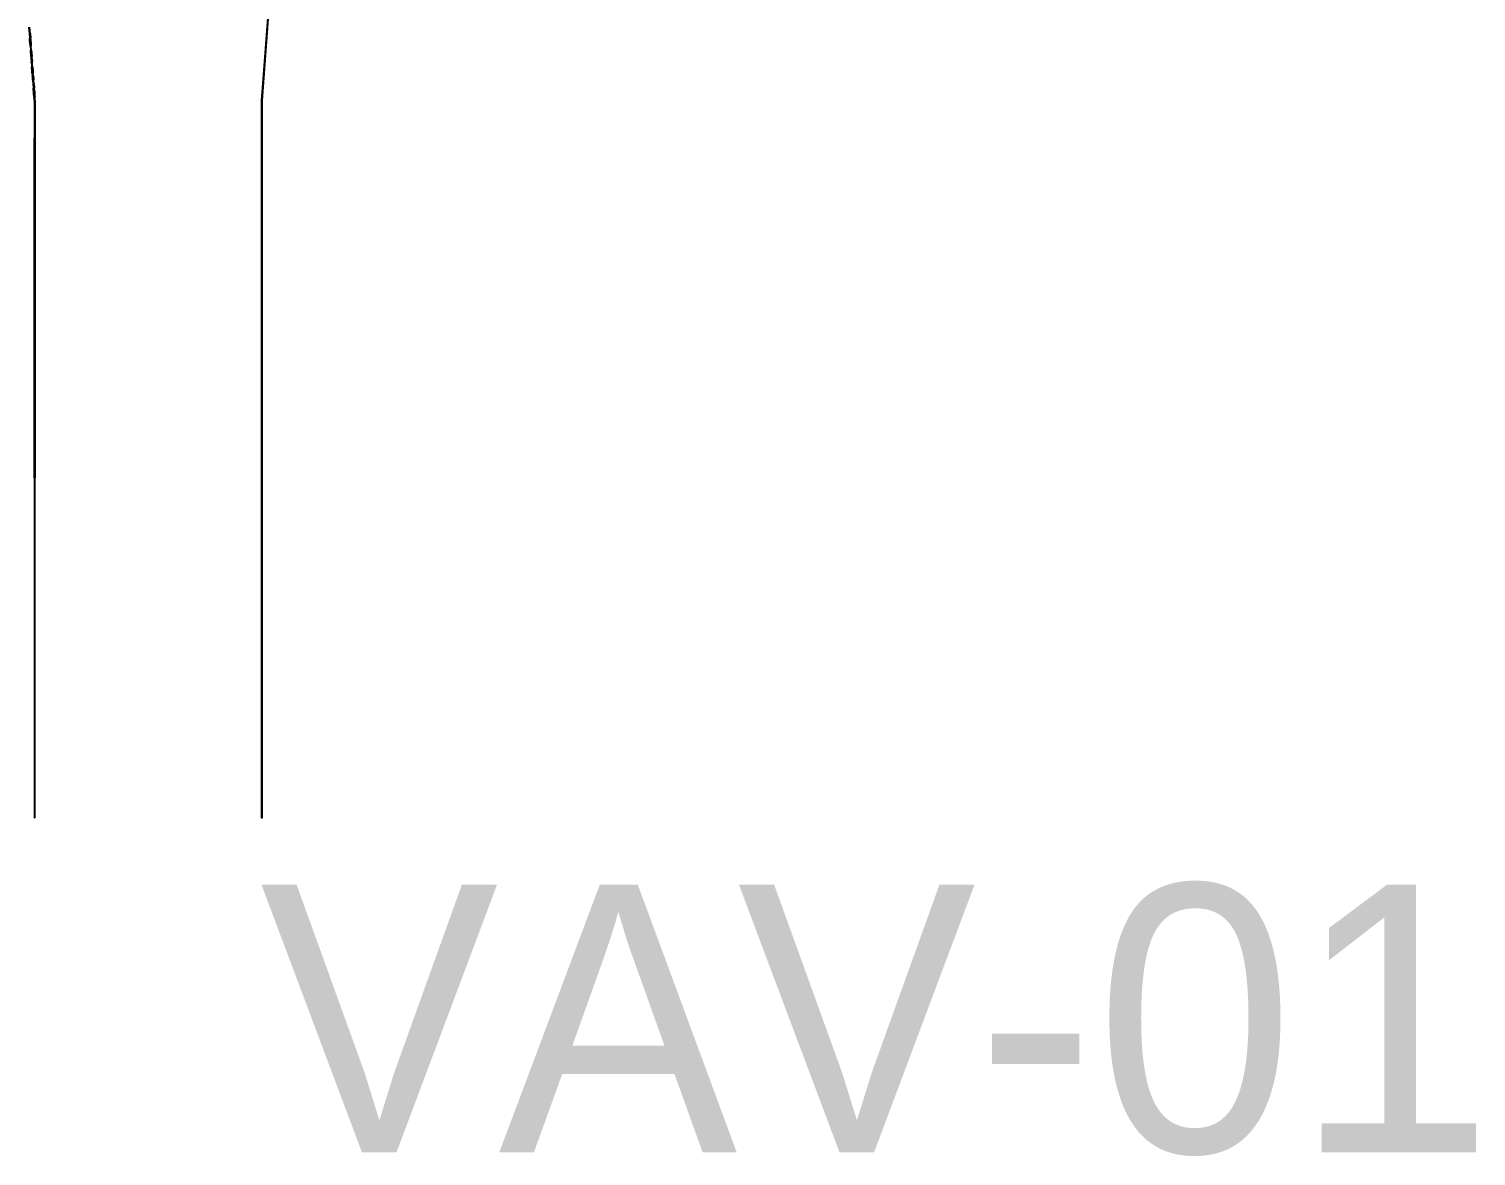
# Model space of a CAD drawing. Header units: metres. Extents: x 2 to 41.4, y 0.9 to 39.
# Drawn here: x 2.04 to 3.986, y 5.714 to 7.23 of the extents above; entities that cross this region are included whole.
import ezdxf

# ---------------------------------------------------------------- set-up
doc = ezdxf.new("R2010")
doc.units = ezdxf.units.M
doc.layers.add('BSA_MATERIAL_SECTION', color=7, linetype='Continuous')
doc.layers.add('BSA_VAV_LABEL', color=7, linetype='Continuous')

msp = doc.modelspace()

# ---------------------------------------------------------------- linework, layer by layer
at = {"layer": 'BSA_MATERIAL_SECTION'}
for p, q in [((2.3758, 7.4381), (2.3532, 7.1333)), ((2.354, 7.1333), (2.3766, 7.4381)), ((2.0403, 7.2321), (2.0406, 7.2274)), ((2.0406, 7.2274), (2.0409, 7.2236)), ((2.0409, 7.2236), (2.0414, 7.2173)), ((2.0414, 7.2274), (2.0411, 7.2321)), ((2.0417, 7.2236), (2.0414, 7.2274)), ((2.0417, 7.2236), (2.0422, 7.2173)), ((2.0415, 7.2161), (2.0414, 7.2173)), ((2.0416, 7.2142), (2.0415, 7.2161)), ((2.0419, 7.2104), (2.0416, 7.2142)), ((2.0422, 7.2067), (2.0419, 7.2104)), ((2.0423, 7.2161), (2.0422, 7.2173)), ((2.0422, 7.2067), (2.0426, 7.201)), ((2.0423, 7.2161), (2.0424, 7.2142)), ((2.0424, 7.2142), (2.0427, 7.2104)), ((2.0432, 7.1926), (2.0426, 7.201)), ((2.0427, 7.2104), (2.043, 7.2067)), ((2.0434, 7.201), (2.043, 7.2067)), ((2.0434, 7.201), (2.044, 7.1926)), ((2.0432, 7.1926), (2.0434, 7.1898)), ((2.0434, 7.1898), (2.0437, 7.186)), ((2.0438, 7.1841), (2.0437, 7.186)), ((2.0438, 7.1841), (2.044, 7.1822)), ((2.0442, 7.1898), (2.044, 7.1926)), ((2.044, 7.1822), (2.0443, 7.1785)), ((2.0442, 7.1898), (2.0445, 7.186)), ((2.0446, 7.1841), (2.0445, 7.186)), ((2.0448, 7.1822), (2.0446, 7.1841)), ((2.0451, 7.1785), (2.0448, 7.1822)), ((2.0446, 7.1734), (2.0443, 7.1785)), ((2.0448, 7.1709), (2.0446, 7.1734)), ((2.0449, 7.1697), (2.0448, 7.1709)), ((2.0449, 7.1697), (2.0451, 7.1672)), ((2.0451, 7.1785), (2.0454, 7.1734)), ((2.0453, 7.1647), (2.0451, 7.1672)), ((2.0454, 7.1634), (2.0453, 7.1647)), ((2.0454, 7.1734), (2.0456, 7.1709)), ((2.0456, 7.1609), (2.0454, 7.1634)), ((2.0456, 7.1709), (2.0457, 7.1697)), ((2.0459, 7.1672), (2.0457, 7.1697)), ((2.0459, 7.1672), (2.0461, 7.1647)), ((2.0461, 7.1647), (2.0462, 7.1634)), ((2.0462, 7.1634), (2.0464, 7.1609)), ((2.0456, 7.1609), (2.0459, 7.1559)), ((2.0459, 7.1559), (2.0464, 7.1502)), ((2.0467, 7.1559), (2.0464, 7.1609)), ((2.0465, 7.1484), (2.0464, 7.1502)), ((2.0468, 7.1446), (2.0465, 7.1484)), ((2.0467, 7.1559), (2.0472, 7.1502)), ((2.047, 7.1408), (2.0468, 7.1446)), ((2.0473, 7.1484), (2.0472, 7.1502)), ((2.0473, 7.1484), (2.0476, 7.1446)), ((2.0476, 7.1446), (2.0478, 7.1408)), ((2.047, 7.1408), (2.0472, 7.139)), ((2.0476, 7.1333), (2.0472, 7.139)), ((2.0476, 7.1333), (2.0476, 7.0833)), ((2.0478, 7.1408), (2.048, 7.139)), ((2.0484, 7.1333), (2.048, 7.139)), ((2.0484, 7.1333), (2.0484, 7.0833)), ((2.3532, 7.1333), (2.3532, 7.0833)), ((2.354, 7.0833), (2.354, 7.1333)), ((2.0476, 7.0833), (2.048, 7.0833)), ((2.0476, 6.6261), (2.0476, 7.0833)), ((2.048, 7.0833), (2.0476, 7.0833)), ((2.0484, 7.0833), (2.048, 7.0833)), ((2.048, 7.0833), (2.0484, 7.0833)), ((2.0484, 7.0833), (2.0484, 6.6261)), ((2.3532, 7.0833), (2.354, 7.0833)), ((2.3532, 7.0833), (2.3532, 6.1689)), ((2.354, 7.0833), (2.3532, 7.0833)), ((2.354, 6.1689), (2.354, 7.0833)), ((2.0476, 6.6261), (2.0476, 6.1689)), ((2.0484, 6.1689), (2.0484, 6.6261)), ((2.0476, 6.1689), (2.048, 6.1689)), ((2.0484, 6.1689), (2.048, 6.1689)), ((2.3532, 6.1689), (2.354, 6.1689))]:
    msp.add_line(p, q, dxfattribs=at)

# ---------------------------------------------------------------- texts
at = {"layer": 'BSA_VAV_LABEL'}
msp.add_text('VAV-01', height=0.36, dxfattribs=at).set_placement((2.3508, 5.7189))

doc.saveas('drawing.dxf')
